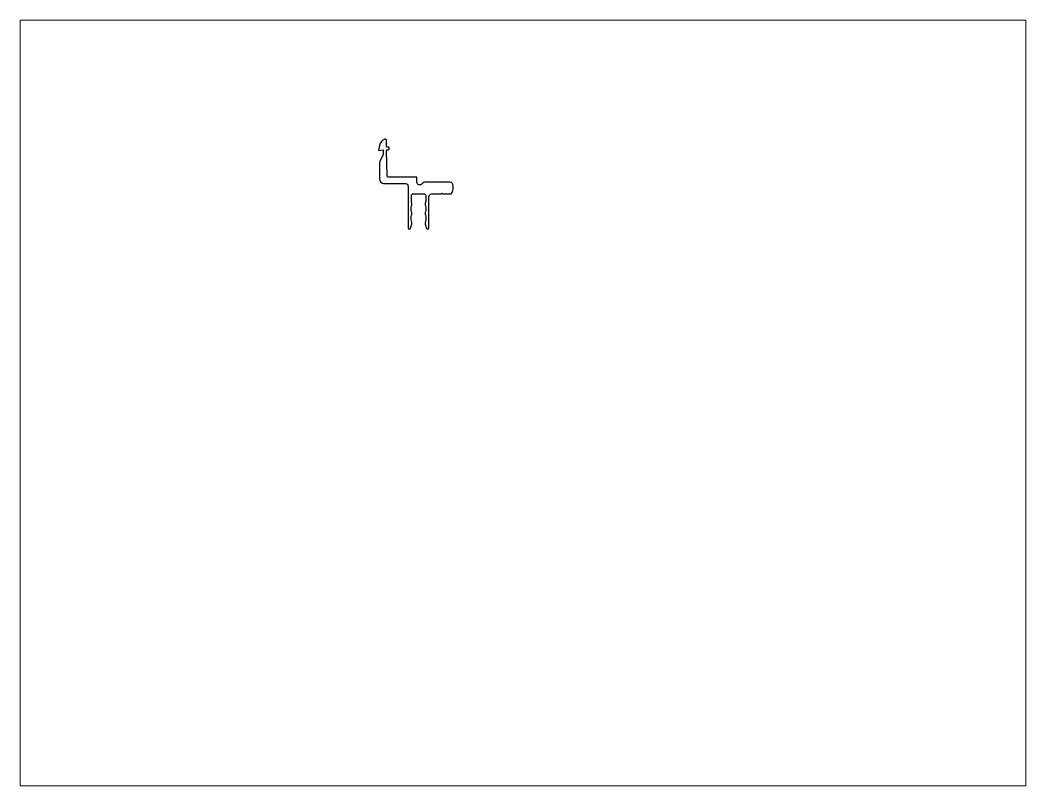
# Paper-space layout 'Layout1' of a CAD drawing. Extents: x 27 to 240, y 20 to 183.
# The model-space entities are those that its viewports show. They can reach past a viewport. Long polylines and large blocks are cut down to what shows.
import ezdxf

# ---------------------------------------------------------------- set-up
doc = ezdxf.new("R2010")
doc.units = 0
doc.header["$LTSCALE"] = 15
doc.layers.get('0').update_dxf_attribs({"linetype": 'CONTINUOUS'})

msp = doc.modelspace()

# ---------------------------------------------------------------- linework, layer by layer
msp.add_lwpolyline([(138.19, 228.82), (138.19, 231.02, 0.506548), (137.54, 231.5, 0.27931), (135.48, 229.16), (135.14, 227.22), (136.84, 227.52), (136.84, 225.52), (135.72, 223.32, 0.084368), (135.44, 221.67), (135.44, 216.52, 0.414214), (137.44, 214.52), (145.44, 214.52, -0.414214), (146.44, 213.52), (146.44, 197.52, 0.882924), (147.42, 197.4), (147.82, 198.99, 0.138164), (147.8, 200.07, -0.151538), (147.8, 202.44, 0.151538), (147.8, 203.63, -0.151538), (147.8, 206, 0.168569), (147.75, 207.31, -0.092061), (147.69, 207.67), (147.69, 210.02, -0.414214), (148.19, 210.52), (152.69, 210.52, -0.414214), (153.19, 210.02), (153.19, 207.67, -0.092061), (153.12, 207.31, 0.168569), (153.08, 206, -0.151538), (153.08, 203.63, 0.151538), (153.08, 202.44, -0.151538), (153.08, 200.07, 0.138164), (153.05, 198.99), (153.45, 197.4, 0.882924), (154.44, 197.52), (154.44, 209.52, -0.414214), (155.44, 210.52), (159.14, 210.52), (159.44, 210.82), (159.74, 210.52), (163.02, 210.52, 0.189484), (163.62, 214.23, 0.352874), (162.64, 215.02), (152.81, 215.02, 0.260904), (151.87, 214.49, -0.756917), (149.84, 215.07), (149.84, 217.02), (138.73, 217.02, -0.407258), (138.43, 217.31), (138.19, 227.21, -0.421203), (138.49, 227.52), (138.89, 227.52, 0.414214), (139.19, 227.82), (139.19, 228.22, 0.414214), (138.89, 228.52), (138.49, 228.52, -0.414214)], format="xyb", close=True)

psp = doc.layouts.get("Layout1")

# ---------------------------------------------------------------- viewports
at = {"layer": '0', "color": 0, "linetype": 'BYBLOCK', "ltscale": 0.05}
psp.add_viewport(center=(133.35, 101.6), size=(213.36, 162.56), view_center_point=(190.51, 130.3), view_height=293.8955, dxfattribs=at)

doc.saveas('drawing.dxf')
